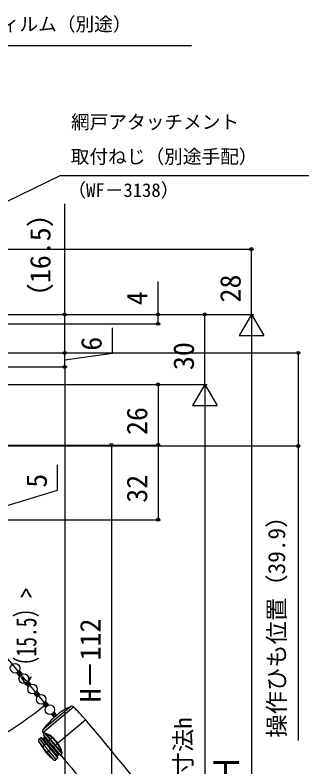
# Model space of a CAD drawing. Units: millimetres, scale not verified. Extents: x -525 to 525, y -785 to 780.
# Drawn here: x -105.2 to 20.6, y 223.3 to 545.6 of the extents above; entities that cross this region are included whole.
import ezdxf
from ezdxf.enums import TextEntityAlignment as Align

# ---------------------------------------------------------------- set-up
doc = ezdxf.new("R2010")
doc.units = ezdxf.units.MM
doc.header["$LTSCALE"] = 4
doc.layers.add('0-6_YKK_13', color=4, linetype='Continuous')
doc.layers.add('0-8_YKK_D', color=6, linetype='Continuous')
doc.styles.add('ＭＳ ゴシック', font='')
doc.styles.get('ＭＳ ゴシック').set_extended_font_data('MS Gothic')

msp = doc.modelspace()

# ---------------------------------------------------------------- linework, layer by layer
at = {"layer": '0-6_YKK_13'}
for p, q in [((-103.607, 264.378), (-103.212, 264.344)), ((-103.557, 262.422), (-103.373, 264.535)), ((-103.448, 264.626), (-102.173, 263.106)), ((-104.598, 263.661), (-103.322, 262.141)), ((-104.279, 263.799), (-102.634, 263.656)), ((-104.171, 263.153), (-102.429, 263)), ((-104.135, 263.11), (-104.063, 263.933)), ((-103.593, 262.465), (-103.136, 262.425)), ((-102.897, 262.681), (-102.795, 263.847)), ((-102.224, 263.088), (-102.218, 263.159)), ((-100.869, 259.218), (-99.594, 257.698)), ((-100.55, 259.356), (-98.906, 259.213)), ((-100.442, 258.709), (-98.701, 258.557)), ((-100.406, 258.667), (-100.334, 259.49)), ((-99.879, 259.935), (-99.484, 259.9)), ((-99.865, 258.022), (-99.408, 257.982)), ((-99.829, 257.979), (-99.644, 260.092)), ((-99.72, 260.183), (-98.445, 258.663)), ((-99.169, 258.238), (-99.067, 259.404)), ((-98.496, 258.645), (-98.49, 258.716)), ((-97.141, 254.775), (-95.866, 253.255)), ((-96.943, 254.539), (-96.914, 254.867)), ((-96.447, 255.173), (-95.443, 255.085)), ((-96.366, 253.851), (-96.231, 255.391)), ((-95.992, 255.739), (-94.717, 254.219)), ((-95.766, 253.42), (-95.604, 255.277)), ((-96.979, 254.582), (-94.866, 254.397)), ((-96.402, 253.894), (-95.426, 253.809)), ((-95.073, 254.061), (-95.026, 254.589)), ((-93.413, 250.332), (-92.138, 248.812)), ((-81.353, 249.274), (-93.316, 239.236)), ((-93.304, 238.074), (-80.211, 249.06)), ((-93.177, 250.051), (-91.064, 249.866)), ((-93.141, 250.008), (-93.101, 250.466)), ((-92.808, 250.656), (-91.641, 250.554)), ((-92.6, 249.363), (-91.777, 249.291)), ((-92.564, 249.32), (-92.411, 251.064)), ((-92.291, 251.248), (-92.218, 251.242)), ((-92.264, 251.296), (-90.988, 249.776)), ((-91.946, 249.103), (-91.802, 250.746)), ((-91.259, 249.664), (-91.225, 250.058)), ((-89.685, 245.889), (-88.501, 244.478)), ((-89.678, 245.881), (-89.677, 245.892)), ((-89.613, 245.915), (-87.6, 245.739)), ((-89.136, 245.236), (-87.756, 245.115)), ((-89.101, 245.193), (-89.006, 246.273)), ((-88.796, 246.481), (-88.178, 246.427)), ((-88.536, 246.853), (-87.358, 245.449)), ((-88.523, 244.505), (-88.338, 246.618)), ((-86.017, 246.574), (-87.932, 244.967)), ((-87.839, 245.046), (-87.761, 245.93)), ((-88.559, 244.548), (-88.434, 244.537)), ((-74.998, 243.555), (-86.964, 233.514)), ((-91.516, 241.46), (-91.56, 241.512)), ((-94.806, 235.419), (-94.268, 235.871)), ((-94.268, 235.871), (-92.069, 233.251)), ((-93.044, 237.719), (-93.304, 238.074)), ((-92.782, 235.812), (-93.242, 235.427)), ((-92.92, 235.044), (-93.242, 235.427)), ((-93.042, 236.9), (-92.988, 237.516)), ((-93.042, 236.9), (-90.844, 234.28)), ((-92.92, 235.044), (-92.461, 235.429)), ((-92.461, 235.429), (-92.782, 235.812)), ((-92.51, 237.594), (-90.343, 235.012)), ((-92.461, 235.429), (-92.078, 235.751)), ((-90.099, 235.27), (-91.721, 237.203)), ((-89.427, 235.834), (-90.099, 235.27)), ((-91.851, 229.414), (-94.986, 234.086)), ((-93.303, 234.722), (-92.92, 235.044)), ((-87.457, 228.532), (-92.92, 235.044)), ((-91.375, 232.424), (-90.09, 230.892)), ((-90.844, 234.28), (-90.343, 235.012)), ((-90.844, 234.28), (-88.864, 231.92)), ((-90.343, 235.012), (-88.21, 232.469)), ((-87.939, 232.696), (-90.099, 235.27)), ((-88.864, 231.92), (-88.21, 232.469)), ((-88.21, 232.469), (-87.939, 232.696)), ((-88.21, 232.469), (-85.303, 229.005)), ((-87.133, 233.373), (-87.939, 232.696)), ((-85.523, 229.817), (-87.939, 232.696)), ((-87.133, 233.373), (-86.964, 233.514)), ((-91.851, 229.414), (-91.587, 229.636)), ((-91.587, 229.636), (-91.586, 229.636)), ((-91.586, 229.636), (-88.909, 226.445)), ((-90.09, 230.892), (-90.83, 230.271)), ((-90.828, 230.267), (-90.83, 230.271)), ((-87.617, 226.44), (-90.828, 230.267)), ((-90.09, 230.892), (-86.876, 227.062)), ((-88.864, 231.92), (-85.65, 228.09)), ((-86.614, 229.239), (-86.997, 228.918)), ((-86.997, 228.918), (-86.676, 228.535)), ((-87.457, 228.532), (-87.84, 228.211)), ((-86.876, 227.062), (-87.617, 226.44)), ((-87.457, 228.532), (-87.135, 228.149)), ((-87.135, 228.149), (-86.676, 228.535)), ((-85.621, 228.088), (-85.65, 228.09))]:
    msp.add_line(p, q, dxfattribs=at)
for points in [[(-92.562, 237.769), (-92.913, 237.728), (-93.01, 237.721), (-93.045, 237.719), (-93.044, 237.72)], [(-92.987, 237.516), (-92.988, 237.516), (-92.956, 237.52), (-92.865, 237.532), (-92.715, 237.555), (-92.51, 237.594)], [(-92.51, 237.594), (-92.204, 237.476), (-91.721, 237.203)], [(-92.461, 235.429), (-86.997, 228.918), (-87.457, 228.532)], [(-93.822, 232.526), (-93.707, 232.376), (-93.341, 231.905)], [(-91.375, 232.424), (-92.069, 233.251), (-92.717, 232.708)], [(-90.09, 230.892), (-89.86, 231.085), (-91.145, 232.617), (-91.375, 232.424)], [(-85.303, 229.005), (-85.426, 228.711), (-85.514, 228.459), (-85.574, 228.262), (-85.61, 228.135), (-85.622, 228.089), (-85.621, 228.093)], [(-85.523, 229.817), (-85.353, 229.31), (-85.303, 229.005)], [(-85.418, 227.987), (-85.419, 227.983), (-85.409, 228.031), (-85.383, 228.153), (-85.337, 228.347), (-85.263, 228.607), (-85.151, 228.919)]]:
    msp.add_lwpolyline(points, dxfattribs=at)
for centre in [(-105.249, 265.605), (-101.521, 261.162), (-97.793, 256.719), (-94.065, 252.276), (-90.337, 247.833)]:
    msp.add_circle(centre, 2.05, dxfattribs=at)
for centre, radius, start, end in [((-68.716, 222.066), 30, 114.91336, 125.21981), ((-80.932, 248.367), 1, 43.86879, 114.91336), ((-440.675, -97.444), 500, 43, 43.86879), ((-92.831, 243.138), 2.132, 308.08066, 321.59628), ((-68.716, 222.066), 29.896, 130, 138.65727), ((-1458.858, -917.641), 1806.5, 38.66742, 40), ((-92.496, 238.664), 1, 145.08664, 216.13121), ((-68.716, 222.066), 30, 139.59407, 145.08664), ((-94.169, 234.653), 0.993, 129.78669, 211.37531), ((-27.595, 285.011), 83.525, 216.43261, 218.76977), ((-93.563, 235.81), 0.5, 220, 310), ((-93.287, 237.542), 0.3, 355.0979, 36.08699), ((-93.104, 236.195), 0.5, 310, 40), ((-92.576, 235.882), 1.887, 60.43392, 89.59767), ((-92.828, 237.595), 0.317, 359.82581, 33.2347), ((-92.029, 237.446), 0.392, 321.81457, 11.4072), ((-95.211, 228.752), 9.144, 50.76461, 67.56232), ((-95.869, 228.258), 10.182, 49.77589, 65.49037), ((-90.029, 236.384), 0.815, 317.55365, 334.48996), ((-98.373, 225.2), 13.896, 36.0829, 49.92597), ((-99.111, 224.618), 15.056, 36.21989, 49.30203), ((-62.572, 257.035), 39.715, 215.2981, 218.10674), ((-92.107, 231.59), 1.274, 118.62238, 165.68459), ((-308.597, 63.577), 274.243, 37.43298, 38.07696), ((-89.232, 234.206), 1.373, 129.16916, 144.06203), ((-82.476, 227.154), 7.784, 125.21078, 126.83674), ((-96.971, 225.118), 12.842, 40, 40.06834), ((-93.535, 228.33), 8.149, 10.51023, 38.22402), ((-93.962, 227.913), 8.964, 12.39787, 38.6776), ((-285.781, 81.253), 244.395, 37.38327, 38.05567), ((-72.509, 245.644), 25.25, 220, 229.49424), ((-94.698, 234.145), 5.479, 304.61081, 314.93912), ((-85.339, 229.412), 0.445, 72.84838, 114.50016), ((-85.386, 228.682), 0.333, 45.33754, 75.61), ((-86.842, 229.277), 1.728, 348.05524, 18.92488), ((-88.26, 227.206), 1, 229.49424, 310), ((-86.814, 227.766), 0.5, 130, 220), ((-86.354, 228.152), 0.5, 40, 130), ((-85.648, 227.789), 0.3, 40.59396, 84.70299), ((1295.072, 1393.181), 1806.5, 220.16582, 221.33258)]:
    msp.add_arc(centre, radius, start, end, dxfattribs=at)
at = {"layer": '0-8_YKK_D'}
for p, q in [((-289, 445.3), (-3, 445.3)), ((-4, 417.3), (-4, 445.3)), ((-224.5, 417.3), (-43, 417.3)), ((-224.5, 417.3), (-83, 417.3)), ((-224, 417.3), (-3, 417.3)), ((-224, 417.3), (-3, 417.3)), ((-224, 417.3), (-23, 417.3)), ((-24, 387.3), (-24, 417.3)), ((-4, 417.3), (-9.25, 408.207)), ((-4, 417.3), (1.25, 408.207)), ((-4, 417.3), (-4, 399.113)), ((-224.5, 413.3), (-43, 413.3)), ((-9.25, 408.207), (1.25, 408.207)), ((-4, 406.8), (-4, 37.8)), ((-224.4, 400.8), (-83, 400.8)), ((-159.5, 400.8), (-83, 400.8)), ((-158.5, 400.8), (17, 400.8)), ((-84, 394.8), (-84, 400.8)), ((-188.166, 394.8), (-83, 394.8)), ((-185.2, 394.8), (-83, 394.8)), ((-84, 394.8), (-84, 47.3)), ((-238.128, 387.3), (-43, 387.3)), ((-222, 387.3), (-23, 387.3)), ((-221, 387.3), (-23, 387.3)), ((-44, 387.3), (-44, 361.3)), ((-24, 387.3), (-29.25, 378.207)), ((-24, 387.3), (-18.75, 378.207)), ((-24, 387.3), (-24, 369.113)), ((-29.25, 378.207), (-18.75, 378.207)), ((-24, 376.8), (-24, 77.8)), ((-239.9, 361.3), (-63, 361.3)), ((-238.128, 361.3), (-43, 361.3)), ((-238, 361.3), (-43, 361.3)), ((-64, 361.3), (-64, 83.3)), ((-44, 361.3), (-44, 329.3)), ((-199.908, 360.898), (17, 360.898)), ((-253, 329.3), (-43, 329.3)), ((-151.131, 320.376), (-91.537, 249.355))]:
    msp.add_line(p, q, dxfattribs=at)
for points in [[(-170.5, 502.218), (-169.225, 504.427), (-152.957, 532.604), (-29.738, 532.604)], [(-230.45, 406.453), (-228.158, 407.571), (-85.976, 476.918), (20.619, 476.918)], [(-84, 400.8), (-84, 417.3), (-84, 464.691)], [(-44, 413.3), (-44, 417.3), (-44, 431.418)], [(-84, 397.8), (-63.547, 400.693), (-63.547, 411.511)], [(16, 400.8), (16, 360.898), (16, 234.689)], [(-109, 335.3), (-87, 341.9), (-87, 352.855)]]:
    msp.add_lwpolyline(points, dxfattribs=at)
for centre in [(-4, 445.3), (-84, 417.3), (-44, 417.3), (-24, 417.3), (-44, 413.3), (-84, 400.8), (-84, 400.8), (16, 400.8), (-84, 394.8), (-84, 394.8), (-44, 387.3), (-64, 361.3), (-44, 361.3), (-44, 361.3), (16, 360.898), (-44, 329.3), (-92.18, 250.121)]:
    msp.add_circle(centre, 0.637, dxfattribs=at)
msp.add_arc((-182.068, 357.246), 139.842, 270, 310, dxfattribs=at)

# ---------------------------------------------------------------- texts
at = {"layer": '0-8_YKK_D', "style": 'ＭＳ ゴシック'}
for s, p in [('防湿気密フィルム（別途）', (-151.364, 537.029)), ('網戸アタッチメント', (-81.277, 495.104)), ('取付ねじ（別途手配）', (-81.413, 480.27)), ('（WF－3138）', (-82.822, 465.892))]:
    msp.add_text(s, height=5.865, dxfattribs=at).set_placement(p, align=Align.BOTTOM_LEFT)
for s, height, p in [('（16.5）', 8.798, (-87.432, 418.714)), ('28', 8.798, (-6, 422.415)), ('4', 8.798, (-46, 421.236)), ('6', 8.798, (-65.547, 401.738)), ('30', 8.798, (-26, 393.436)), ('26', 8.798, (-46, 365.607)), ('5', 8.798, (-89, 343.014)), ('32', 8.798, (-46, 336.573)), ('操作ひも位置（39.9）', 7.331, (12.636, 235.837)), ('H－112', 8.798, (-66, 250.968)), ('内法基準寸法h', 7.331, (-27.364, 179.63)), ('Ｈ', 11, (-6, 213.948))]:
    msp.add_text(s, height=height, rotation=90, dxfattribs=at).set_placement(p, align=Align.BOTTOM_LEFT)
at = {"layer": '0-8_YKK_D', "style": 'ＭＳ ゴシック', "width": 0.7}
msp.add_text('<（15.5）>', height=8.798, rotation=90, dxfattribs=at).set_placement((-93.432, 258.03), align=Align.BOTTOM_LEFT)

doc.saveas('drawing.dxf')
